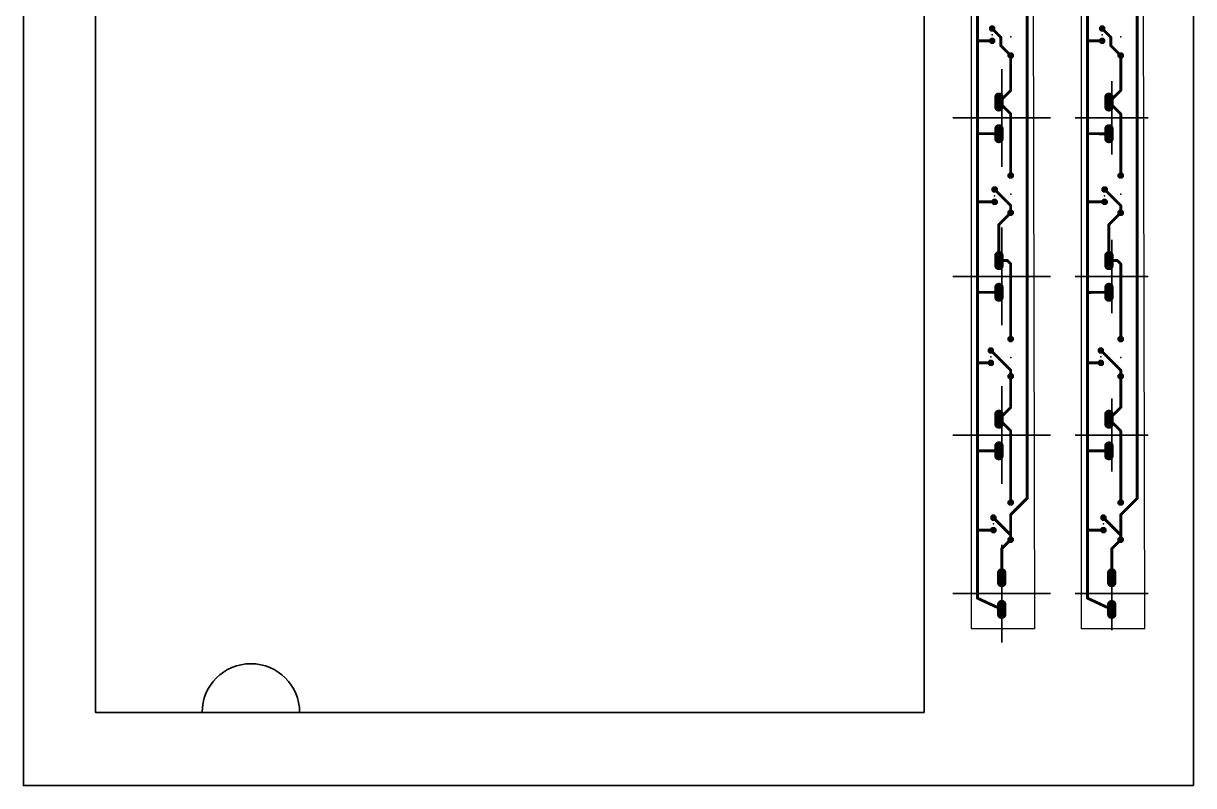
# Model space of a CAD drawing. Header units: millimetres. Extents: x -1276 to 1832, y -1676 to -667.
# Drawn here: x -914 to -674, y -985.7 to -829.4 of the extents above; entities that cross this region are included whole.
import ezdxf

# ---------------------------------------------------------------- set-up
doc = ezdxf.new("R2010")
doc.units = ezdxf.units.MM
doc.header["$MEASUREMENT"] = 0
for name, color, linetype in [('16', 132, 'Continuous'), ('17', 110, 'Continuous'), ('20', 31, 'Continuous'), ('23', 53, 'Continuous'), ('box', 6, 'Continuous'), ('Layer 1', 7, 'Continuous')]:
    doc.layers.add(name, color=color, linetype=linetype)

# ---------------------------------------------------------------- blocks, each defined once
blk = doc.blocks.new('block 26')
at = {"layer": 'Layer 1', "color": 250, "lineweight": 35, "true_color": 0x231f20}
for points in [[(-1003.36, -826.28), (-1003.36, -806.24)], [(-1013.38, -816.26), (-993.35, -816.26)]]:
    blk.add_lwpolyline(points, dxfattribs=at)
blk = doc.blocks.new('block 27')
at = {"layer": 'Layer 1', "color": 250, "lineweight": 35, "true_color": 0x231f20}
for points in [[(-1003.36, -858.8), (-1003.36, -838.77)], [(-1013.38, -848.78), (-993.35, -848.78)]]:
    blk.add_lwpolyline(points, dxfattribs=at)
blk = doc.blocks.new('block 28')
at = {"layer": 'Layer 1', "color": 250, "lineweight": 35, "true_color": 0x231f20}
for points in [[(-1003.36, -793.76), (-1003.36, -773.72)], [(-1013.38, -783.74), (-993.35, -783.74)]]:
    blk.add_lwpolyline(points, dxfattribs=at)
blk = doc.blocks.new('block 29')
at = {"layer": 'Layer 1', "color": 250, "lineweight": 35, "true_color": 0x231f20}
for points in [[(-1003.36, -891.32), (-1003.36, -871.29)], [(-1013.38, -881.31), (-993.35, -881.31)]]:
    blk.add_lwpolyline(points, dxfattribs=at)
blk = doc.blocks.new('block 30')
at = {"layer": 'Layer 1', "color": 250, "lineweight": 35, "true_color": 0x231f20}
for points in [[(-1003.36, -923.85), (-1003.36, -903.81)], [(-1013.38, -913.83), (-993.35, -913.83)]]:
    blk.add_lwpolyline(points, dxfattribs=at)
blk = doc.blocks.new('block 31')
at = {"layer": 'Layer 1', "color": 250, "lineweight": 35, "true_color": 0x231f20}
for points in [[(-1003.36, -956.37), (-1003.36, -936.33)], [(-1013.38, -946.35), (-993.35, -946.35)]]:
    blk.add_lwpolyline(points, dxfattribs=at)
blk = doc.blocks.new('block 25')
at = {"layer": 'Layer 1'}
for name in ['block 28', 'block 26', 'block 27', 'block 29', 'block 30', 'block 31']:
    blk.add_blockref(name, (0, 0), dxfattribs=at)
blk = doc.blocks.new('block 33')
at = {"layer": 'Layer 1', "color": 250, "lineweight": 35, "true_color": 0x231f20}
for points in [[(-980.8, -823.76), (-980.8, -808.76)], [(-988.3, -816.26), (-973.3, -816.26)]]:
    blk.add_lwpolyline(points, dxfattribs=at)
blk = doc.blocks.new('block 34')
at = {"layer": 'Layer 1', "color": 250, "lineweight": 35, "true_color": 0x231f20}
for points in [[(-980.8, -856.28), (-980.8, -841.28)], [(-988.3, -848.78), (-973.3, -848.78)]]:
    blk.add_lwpolyline(points, dxfattribs=at)
blk = doc.blocks.new('block 35')
at = {"layer": 'Layer 1', "color": 250, "lineweight": 35, "true_color": 0x231f20}
for points in [[(-980.8, -888.81), (-980.8, -873.81)], [(-988.3, -881.31), (-973.3, -881.31)]]:
    blk.add_lwpolyline(points, dxfattribs=at)
blk = doc.blocks.new('block 36')
at = {"layer": 'Layer 1', "color": 250, "lineweight": 35, "true_color": 0x231f20}
for points in [[(-980.8, -921.33), (-980.8, -906.33)], [(-988.3, -913.83), (-973.3, -913.83)]]:
    blk.add_lwpolyline(points, dxfattribs=at)
blk = doc.blocks.new('block 37')
at = {"layer": 'Layer 1', "color": 250, "lineweight": 35, "true_color": 0x231f20}
for points in [[(-980.8, -953.85), (-980.8, -938.85)], [(-988.3, -946.35), (-973.3, -946.35)]]:
    blk.add_lwpolyline(points, dxfattribs=at)
blk = doc.blocks.new('block 32')
at = {"layer": 'Layer 1'}
for name in ['block 33', 'block 34', 'block 35', 'block 36', 'block 37']:
    blk.add_blockref(name, (0, 0), dxfattribs=at)
blk = doc.blocks.new('OCTAGONP')
at = {"const_width": 0.5}
blk.add_lwpolyline([(-0.25, -0.1036), (-0.25, 0.1036), (-0.1036, 0.25), (0.1036, 0.25), (0.25, 0.1036), (0.25, -0.1036), (0.1036, -0.25), (-0.1036, -0.25), (-0.25, -0.1036), (-0.25, 0.1036)], dxfattribs=at)
blk = doc.blocks.new('LONGP100')
at = {"const_width": 1}
blk.add_lwpolyline([(-0.5, 0), (0.5, 0)], dxfattribs=at)
at = {"const_width": 0.5}
for points in [[(-0.5, 0.25, 1), (-0.5, -0.25)], [(0.5, -0.25, 1), (0.5, 0.25)]]:
    blk.add_lwpolyline(points, format="xyb", dxfattribs=at)

msp = doc.modelspace()

# ---------------------------------------------------------------- linework, layer by layer
at = {"layer": '16', "const_width": 0.6}
for points in [[(-708.0767, -926.77241), (-708.0767, -775.83971)], [(-685.51367, -926.77475), (-685.51367, -775.84205)], [(-718.2791, -832.98961), (-718.2791, -819.49961)], [(-695.71607, -832.99195), (-695.71607, -819.50195)], [(-715.2695, -830.50001), (-715.2695, -830.44961)], [(-713.5091, -832.26041), (-715.2695, -830.50001)], [(-692.70647, -830.50235), (-692.70647, -830.45195)], [(-690.94607, -832.26275), (-692.70647, -830.50235)], [(-718.2791, -852.01961), (-718.2791, -832.98961)], [(-715.2695, -832.98961), (-718.2791, -832.98961)], [(-713.5091, -833.93721), (-713.5091, -832.26041)], [(-695.71607, -852.02195), (-695.71607, -832.99195)], [(-692.70647, -832.99195), (-695.71607, -832.99195)], [(-690.94607, -833.93955), (-690.94607, -832.26275)], [(-711.4671, -835.97921), (-713.5091, -833.93721)], [(-688.90407, -835.98155), (-690.94607, -833.93955)], [(-711.4671, -835.97921), (-711.4671, -843.14961)], [(-688.90407, -835.98155), (-688.90407, -843.15195)], [(-711.4671, -843.14961), (-713.8638, -845.54631)], [(-688.90407, -843.15195), (-691.30077, -845.54865)], [(-713.8638, -845.54631), (-713.8801, -845.53001)], [(-711.4671, -847.94301), (-713.8638, -845.54631)], [(-691.30077, -845.54865), (-691.31707, -845.53235)], [(-688.90407, -847.94535), (-691.30077, -845.54865)], [(-711.4671, -860.61721), (-711.4671, -847.94301)], [(-688.90407, -860.61955), (-688.90407, -847.94535)], [(-718.2791, -866.00961), (-718.2791, -852.01961)], [(-713.8801, -852.03001), (-718.2791, -852.01961)], [(-695.71607, -866.01195), (-695.71607, -852.02195)], [(-691.31707, -852.03235), (-695.71607, -852.02195)], [(-714.7615, -863.46961), (-711.4671, -866.76401)], [(-692.19847, -863.47195), (-688.90407, -866.76635)], [(-718.2791, -884.56961), (-718.2791, -866.00961)], [(-714.7615, -866.00961), (-718.2791, -866.00961)], [(-695.71607, -884.57195), (-695.71607, -866.01195)], [(-692.19847, -866.01195), (-695.71607, -866.01195)], [(-713.8801, -870.65021), (-711.4671, -868.23721)], [(-711.4671, -866.76401), (-711.4671, -868.23721)], [(-691.31707, -870.65255), (-688.90407, -868.23955)], [(-688.90407, -866.76635), (-688.90407, -868.23955)], [(-713.8801, -878.05321), (-713.8801, -870.65021)], [(-691.31707, -878.05555), (-691.31707, -870.65255)], [(-712.1235, -878.05321), (-713.8801, -878.05321)], [(-711.4671, -878.70961), (-712.1235, -878.05321)], [(-689.56047, -878.05555), (-691.31707, -878.05555)], [(-688.90407, -878.71195), (-689.56047, -878.05555)], [(-711.4671, -894.14521), (-711.4671, -878.70961)], [(-688.90407, -894.14755), (-688.90407, -878.71195)], [(-713.8801, -884.55321), (-718.2791, -884.56961)], [(-718.2791, -884.56961), (-718.2791, -899.02961)], [(-691.31707, -884.55555), (-695.71607, -884.57195)], [(-695.71607, -884.57195), (-695.71607, -899.03195)], [(-711.4671, -900.54601), (-715.5235, -896.48961)], [(-688.90407, -900.54835), (-692.96047, -896.49195)], [(-718.2791, -899.02961), (-718.2791, -917.04961)], [(-715.5235, -899.02961), (-718.2791, -899.02961)], [(-695.71607, -899.03195), (-695.71607, -917.05195)], [(-692.96047, -899.03195), (-695.71607, -899.03195)], [(-711.4671, -901.76521), (-711.4671, -900.54601)], [(-711.4671, -908.16341), (-711.4671, -901.76521)], [(-688.90407, -901.76755), (-688.90407, -900.54835)], [(-688.90407, -908.16575), (-688.90407, -901.76755)], [(-713.8801, -910.57641), (-711.4671, -908.16341)], [(-691.31707, -910.57875), (-688.90407, -908.16575)], [(-711.4671, -912.98941), (-713.8801, -910.57641)], [(-688.90407, -912.99175), (-691.31707, -910.57875)], [(-711.4671, -927.67321), (-711.4671, -912.98941)], [(-688.90407, -927.67555), (-688.90407, -912.99175)], [(-718.2791, -917.04961), (-718.2791, -933.31961)], [(-713.8801, -917.07641), (-718.2791, -917.04961)], [(-695.71607, -917.05195), (-695.71607, -933.32195)], [(-691.31707, -917.07875), (-695.71607, -917.05195)], [(-711.4671, -930.16281), (-708.0767, -926.77241)], [(-688.90407, -930.16515), (-685.51367, -926.77475)], [(-715.0155, -930.77961), (-711.4671, -934.32801)], [(-711.4671, -935.29321), (-711.4671, -930.16281)], [(-692.45247, -930.78195), (-688.90407, -934.33035)], [(-688.90407, -935.29555), (-688.90407, -930.16515)], [(-718.2791, -933.31961), (-718.2791, -947.28961)], [(-715.0155, -933.31961), (-718.2791, -933.31961)], [(-695.71607, -933.32195), (-695.71607, -947.29195)], [(-692.45247, -933.32195), (-695.71607, -933.32195)], [(-713.3071, -937.13321), (-711.4671, -935.29321)], [(-711.4671, -934.32801), (-711.4671, -935.29321)], [(-690.74407, -937.13555), (-688.90407, -935.29555)], [(-688.90407, -934.33035), (-688.90407, -935.29555)], [(-713.3071, -943.09961), (-713.3071, -937.13321)], [(-690.74407, -943.10195), (-690.74407, -937.13555)], [(-718.2791, -947.28961), (-713.3071, -949.59961)], [(-695.71607, -947.29195), (-690.74407, -949.60195)]]:
    msp.add_lwpolyline(points, dxfattribs=at)
at = {"layer": '16', "const_width": 0.3}
for points in [[(-715.1634, -830.39391, 1), (-715.3756, -830.60611)], [(-715.1195, -830.44961, 1), (-715.4195, -830.44961)], [(-715.4195, -830.50001, 1), (-715.1195, -830.50001)], [(-692.60037, -830.39625, 1), (-692.81257, -830.60845)], [(-692.55647, -830.45195, 1), (-692.85647, -830.45195)], [(-692.85647, -830.50235, 1), (-692.55647, -830.50235)], [(-718.1291, -832.98961, 1), (-718.4291, -832.98961)], [(-718.2791, -832.83961, 1), (-718.2791, -833.13961)], [(-715.2695, -833.13961, 1), (-715.2695, -832.83961)], [(-713.3591, -832.26041, 1), (-713.6591, -832.26041)], [(-713.6152, -832.36651, 1), (-713.403, -832.15431)], [(-695.56607, -832.99195, 1), (-695.86607, -832.99195)], [(-695.71607, -832.84195, 1), (-695.71607, -833.14195)], [(-692.70647, -833.14195, 1), (-692.70647, -832.84195)], [(-690.79607, -832.26275, 1), (-691.09607, -832.26275)], [(-691.05217, -832.36885, 1), (-690.83997, -832.15665)], [(-718.4291, -832.98961, 1), (-718.1291, -832.98961)], [(-713.403, -833.83111, 1), (-713.6152, -834.04331)], [(-713.6591, -833.93721, 1), (-713.3591, -833.93721)], [(-695.86607, -832.99195, 1), (-695.56607, -832.99195)], [(-690.83997, -833.83345, 1), (-691.05217, -834.04565)], [(-691.09607, -833.93955, 1), (-690.79607, -833.93955)], [(-711.3171, -835.97921, 1), (-711.6171, -835.97921)], [(-711.5732, -836.08531, 1), (-711.361, -835.87311)], [(-688.75407, -835.98155, 1), (-689.05407, -835.98155)], [(-689.01017, -836.08765, 1), (-688.79797, -835.87545)], [(-711.6171, -843.14961, 1), (-711.3171, -843.14961)], [(-711.361, -843.25571, 1), (-711.5732, -843.04351)], [(-689.05407, -843.15195, 1), (-688.75407, -843.15195)], [(-688.79797, -843.25805, 1), (-689.01017, -843.04585)], [(-713.774, -845.42391, 1), (-713.9862, -845.63611)], [(-713.7577, -845.44021, 1), (-713.9699, -845.65241)], [(-713.9699, -845.44021, 1), (-713.7577, -845.65241)], [(-713.9699, -845.65241, 1), (-713.7577, -845.44021)], [(-691.21097, -845.42625, 1), (-691.42317, -845.63845)], [(-691.19467, -845.44255, 1), (-691.40687, -845.65475)], [(-691.40687, -845.44255, 1), (-691.19467, -845.65475)], [(-691.40687, -845.65475, 1), (-691.19467, -845.44255)], [(-711.3171, -847.94301, 1), (-711.6171, -847.94301)], [(-711.5732, -848.04911, 1), (-711.361, -847.83691)], [(-688.75407, -847.94535, 1), (-689.05407, -847.94535)], [(-689.01017, -848.05145, 1), (-688.79797, -847.83925)], [(-718.1291, -852.01961, 1), (-718.4291, -852.01961)], [(-718.2787, -851.86961, 1), (-718.2795, -852.16961)], [(-718.4291, -852.01961, 1), (-718.1291, -852.01961)], [(-713.8805, -852.18001, 1), (-713.8797, -851.88001)], [(-695.56607, -852.02195, 1), (-695.86607, -852.02195)], [(-695.71567, -851.87195, 1), (-695.71647, -852.17195)], [(-695.86607, -852.02195, 1), (-695.56607, -852.02195)], [(-691.31747, -852.18235, 1), (-691.31667, -851.88235)], [(-711.6171, -860.61721, 1), (-711.3171, -860.61721)], [(-689.05407, -860.61955, 1), (-688.75407, -860.61955)], [(-714.6554, -863.36351, 1), (-714.8676, -863.57571)], [(-692.09237, -863.36585, 1), (-692.30457, -863.57805)], [(-718.1291, -866.00961, 1), (-718.4291, -866.00961)], [(-718.2791, -865.85961, 1), (-718.2791, -866.15961)], [(-718.4291, -866.00961, 1), (-718.1291, -866.00961)], [(-714.7615, -866.15961, 1), (-714.7615, -865.85961)], [(-695.56607, -866.01195, 1), (-695.86607, -866.01195)], [(-695.71607, -865.86195, 1), (-695.71607, -866.16195)], [(-695.86607, -866.01195, 1), (-695.56607, -866.01195)], [(-692.19847, -866.16195, 1), (-692.19847, -865.86195)], [(-711.3171, -866.76401, 1), (-711.6171, -866.76401)], [(-711.6171, -868.23721, 1), (-711.3171, -868.23721)], [(-711.5732, -866.87011, 1), (-711.361, -866.65791)], [(-711.361, -868.34331, 1), (-711.5732, -868.13111)], [(-688.75407, -866.76635, 1), (-689.05407, -866.76635)], [(-689.05407, -868.23955, 1), (-688.75407, -868.23955)], [(-689.01017, -866.87245, 1), (-688.79797, -866.66025)], [(-688.79797, -868.34565, 1), (-689.01017, -868.13345)], [(-713.9862, -870.54411, 1), (-713.774, -870.75631)], [(-713.7301, -870.65021, 1), (-714.0301, -870.65021)], [(-691.42317, -870.54645, 1), (-691.21097, -870.75865)], [(-691.16707, -870.65255, 1), (-691.46707, -870.65255)], [(-713.8801, -877.90321, 1), (-713.8801, -878.20321)], [(-714.0301, -878.05321, 1), (-713.7301, -878.05321)], [(-712.0174, -877.94711, 1), (-712.2296, -878.15931)], [(-712.1235, -878.20321, 1), (-712.1235, -877.90321)], [(-691.31707, -877.90555, 1), (-691.31707, -878.20555)], [(-691.46707, -878.05555, 1), (-691.16707, -878.05555)], [(-689.45437, -877.94945, 1), (-689.66657, -878.16165)], [(-689.56047, -878.20555, 1), (-689.56047, -877.90555)], [(-711.3171, -878.70961, 1), (-711.6171, -878.70961)], [(-711.5732, -878.81571, 1), (-711.361, -878.60351)], [(-688.75407, -878.71195, 1), (-689.05407, -878.71195)], [(-689.01017, -878.81805, 1), (-688.79797, -878.60585)], [(-718.2797, -884.41961, 1), (-718.2785, -884.71961)], [(-718.1291, -884.56961, 1), (-718.4291, -884.56961)], [(-718.4291, -884.56961, 1), (-718.1291, -884.56961)], [(-713.8795, -884.70321, 1), (-713.8807, -884.40321)], [(-695.71667, -884.42195, 1), (-695.71547, -884.72195)], [(-695.56607, -884.57195, 1), (-695.86607, -884.57195)], [(-695.86607, -884.57195, 1), (-695.56607, -884.57195)], [(-691.31647, -884.70555, 1), (-691.31767, -884.40555)], [(-711.6171, -894.14521, 1), (-711.3171, -894.14521)], [(-689.05407, -894.14755, 1), (-688.75407, -894.14755)], [(-715.4174, -896.38351, 1), (-715.6296, -896.59571)], [(-692.85437, -896.38585, 1), (-693.06657, -896.59805)], [(-718.1291, -899.02961, 1), (-718.4291, -899.02961)], [(-718.2791, -898.87961, 1), (-718.2791, -899.17961)], [(-718.4291, -899.02961, 1), (-718.1291, -899.02961)], [(-715.5235, -899.17961, 1), (-715.5235, -898.87961)], [(-695.56607, -899.03195, 1), (-695.86607, -899.03195)], [(-695.71607, -898.88195, 1), (-695.71607, -899.18195)], [(-695.86607, -899.03195, 1), (-695.56607, -899.03195)], [(-692.96047, -899.18195, 1), (-692.96047, -898.88195)], [(-711.3171, -900.54601, 1), (-711.6171, -900.54601)], [(-711.3171, -901.76521, 1), (-711.6171, -901.76521)], [(-711.6171, -901.76521, 1), (-711.3171, -901.76521)], [(-711.5732, -900.65211, 1), (-711.361, -900.43991)], [(-688.75407, -900.54835, 1), (-689.05407, -900.54835)], [(-688.75407, -901.76755, 1), (-689.05407, -901.76755)], [(-689.05407, -901.76755, 1), (-688.75407, -901.76755)], [(-689.01017, -900.65445, 1), (-688.79797, -900.44225)], [(-711.6171, -908.16341, 1), (-711.3171, -908.16341)], [(-711.361, -908.26951, 1), (-711.5732, -908.05731)], [(-689.05407, -908.16575, 1), (-688.75407, -908.16575)], [(-688.79797, -908.27185, 1), (-689.01017, -908.05965)], [(-713.774, -910.47031, 1), (-713.9862, -910.68251)], [(-713.9862, -910.47031, 1), (-713.774, -910.68251)], [(-691.21097, -910.47265, 1), (-691.42317, -910.68485)], [(-691.42317, -910.47265, 1), (-691.21097, -910.68485)], [(-711.3171, -912.98941, 1), (-711.6171, -912.98941)], [(-711.5732, -913.09551, 1), (-711.361, -912.88331)], [(-688.75407, -912.99175, 1), (-689.05407, -912.99175)], [(-689.01017, -913.09785, 1), (-688.79797, -912.88565)], [(-718.2782, -916.89961, 1), (-718.28, -917.19961)], [(-718.1291, -917.04961, 1), (-718.4291, -917.04961)], [(-713.881, -917.22641, 1), (-713.8792, -916.92641)], [(-695.71517, -916.90195, 1), (-695.71697, -917.20195)], [(-695.56607, -917.05195, 1), (-695.86607, -917.05195)], [(-691.31797, -917.22875, 1), (-691.31617, -916.92875)], [(-718.4291, -917.04961, 1), (-718.1291, -917.04961)], [(-695.86607, -917.05195, 1), (-695.56607, -917.05195)], [(-711.6171, -927.67321, 1), (-711.3171, -927.67321)], [(-708.2267, -926.77241, 1), (-707.9267, -926.77241)], [(-707.9706, -926.87851, 1), (-708.1828, -926.66631)], [(-689.05407, -927.67555, 1), (-688.75407, -927.67555)], [(-685.66367, -926.77475, 1), (-685.36367, -926.77475)], [(-685.40757, -926.88085, 1), (-685.61977, -926.66865)], [(-714.9094, -930.67351, 1), (-715.1216, -930.88571)], [(-711.5732, -930.05671, 1), (-711.361, -930.26891)], [(-711.3171, -930.16281, 1), (-711.6171, -930.16281)], [(-692.34637, -930.67585, 1), (-692.55857, -930.88805)], [(-689.01017, -930.05905, 1), (-688.79797, -930.27125)], [(-688.75407, -930.16515, 1), (-689.05407, -930.16515)], [(-718.1291, -933.31961, 1), (-718.4291, -933.31961)], [(-718.2791, -933.16961, 1), (-718.2791, -933.46961)], [(-718.4291, -933.31961, 1), (-718.1291, -933.31961)], [(-715.0155, -933.46961, 1), (-715.0155, -933.16961)], [(-695.56607, -933.32195, 1), (-695.86607, -933.32195)], [(-695.71607, -933.17195, 1), (-695.71607, -933.47195)], [(-695.86607, -933.32195, 1), (-695.56607, -933.32195)], [(-692.45247, -933.47195, 1), (-692.45247, -933.17195)], [(-711.3171, -934.32801, 1), (-711.6171, -934.32801)], [(-711.6171, -935.29321, 1), (-711.3171, -935.29321)], [(-711.6171, -935.29321, 1), (-711.3171, -935.29321)], [(-711.5732, -934.43411, 1), (-711.361, -934.22191)], [(-711.361, -935.39931, 1), (-711.5732, -935.18711)], [(-688.75407, -934.33035, 1), (-689.05407, -934.33035)], [(-689.05407, -935.29555, 1), (-688.75407, -935.29555)], [(-689.05407, -935.29555, 1), (-688.75407, -935.29555)], [(-689.01017, -934.43645, 1), (-688.79797, -934.22425)], [(-688.79797, -935.40165, 1), (-689.01017, -935.18945)], [(-713.4132, -937.02711, 1), (-713.201, -937.23931)], [(-713.1571, -937.13321, 1), (-713.4571, -937.13321)], [(-690.85017, -937.02945, 1), (-690.63797, -937.24165)], [(-690.59407, -937.13555, 1), (-690.89407, -937.13555)], [(-713.4571, -943.09961, 1), (-713.1571, -943.09961)], [(-690.89407, -943.10195, 1), (-690.59407, -943.10195)], [(-718.4291, -947.28961, 1), (-718.1291, -947.28961)], [(-718.2159, -947.15361, 1), (-718.3423, -947.42561)], [(-695.86607, -947.29195, 1), (-695.56607, -947.29195)], [(-695.65287, -947.15595, 1), (-695.77927, -947.42795)], [(-713.3703, -949.73561, 1), (-713.2439, -949.46361)], [(-690.80727, -949.73795, 1), (-690.68087, -949.46595)]]:
    msp.add_lwpolyline(points, format="xyb", dxfattribs=at)
at = {"layer": '20'}
for p, q in [((-719.5951, -772.35961), (-719.5951, -953.51261)), ((-706.5341, -953.51261), (-706.9151, -772.35961)), ((-697.03207, -772.36195), (-697.03207, -953.51495)), ((-683.97107, -953.51495), (-684.35207, -772.36195)), ((-719.5951, -953.51261), (-706.5341, -953.51261)), ((-697.03207, -953.51495), (-683.97107, -953.51495))]:
    msp.add_line(p, q, dxfattribs=at)
at = {"layer": '23'}
for p in [(-715.2695, -831.71961), (-711.4671, -832.16921), (-692.70647, -831.72195), (-688.90407, -832.17155), (-713.8801, -848.78001), (-691.31707, -848.78235), (-714.7615, -864.73961), (-711.4671, -864.42721), (-692.19847, -864.74195), (-688.90407, -864.42955), (-713.8801, -881.30321), (-691.31707, -881.30555), (-715.5235, -897.75961), (-711.4671, -897.95521), (-692.96047, -897.76195), (-688.90407, -897.95755), (-713.8801, -913.82641), (-691.31707, -913.82875), (-715.0155, -932.04961), (-711.4671, -931.48321), (-692.45247, -932.05195), (-688.90407, -931.48555), (-713.3071, -946.34961), (-690.74407, -946.35195)]:
    msp.add_point(p, dxfattribs=at)
at = {"layer": 'box', "lineweight": 35}
for points in [[(-673.95675, -985.7269), (-913.95675, -985.7269), (-913.95675, -695.7269), (-673.95675, -695.7269), (-673.95675, -985.7269)], [(-729.18722, -970.7269), (-899.18722, -970.7269), (-899.18722, -752.35114), (-729.18722, -752.35114), (-729.18722, -970.7269)]]:
    msp.add_lwpolyline(points, dxfattribs=at)
msp.add_open_spline([(-877.30884, -970.7269), (-877.30884, -965.20405), (-872.83169, -960.7269), (-867.30884, -960.7269), (-861.786, -960.7269), (-857.30884, -965.20405), (-857.30884, -970.7269)], degree=3, knots=[0, 0, 0, 0, 1, 1, 1, 2, 2, 2, 2], dxfattribs=at)

# ---------------------------------------------------------------- block references
at = {"layer": '17'}
for name, p, xscale, yscale, rotation in [('OCTAGONP', (-715.2695, -830.44961), 1.3208, 1.3208, 270), ('OCTAGONP', (-692.70647, -830.45195), 1.3208, 1.3208, 270), ('OCTAGONP', (-715.2695, -832.98961), 1.3208, 1.3208, 270), ('OCTAGONP', (-692.70647, -832.99195), 1.3208, 1.3208, 270), ('OCTAGONP', (-711.4671, -835.97921), 1.3208, 1.3208, 90), ('OCTAGONP', (-688.90407, -835.98155), 1.3208, 1.3208, 90), ('LONGP100', (-713.8801, -845.53001), 1.95, 1.95, 90), ('LONGP100', (-691.31707, -845.53235), 1.95, 1.95, 90), ('LONGP100', (-713.8801, -852.03001), 1.95, 1.95, 90), ('LONGP100', (-691.31707, -852.03235), 1.95, 1.95, 90), ('OCTAGONP', (-711.4671, -860.61721), 1.3208, 1.3208, 90), ('OCTAGONP', (-688.90407, -860.61955), 1.3208, 1.3208, 90), ('OCTAGONP', (-714.7615, -863.46961), 1.3208, 1.3208, 270), ('OCTAGONP', (-692.19847, -863.47195), 1.3208, 1.3208, 270), ('OCTAGONP', (-714.7615, -866.00961), 1.3208, 1.3208, 270), ('OCTAGONP', (-692.19847, -866.01195), 1.3208, 1.3208, 270), ('OCTAGONP', (-711.4671, -868.23721), 1.3208, 1.3208, 90), ('OCTAGONP', (-688.90407, -868.23955), 1.3208, 1.3208, 90), ('LONGP100', (-713.8801, -878.05321), 1.95, 1.95, 90), ('LONGP100', (-691.31707, -878.05555), 1.95, 1.95, 90), ('LONGP100', (-713.8801, -884.55321), 1.95, 1.95, 90), ('LONGP100', (-691.31707, -884.55555), 1.95, 1.95, 90), ('OCTAGONP', (-711.4671, -894.14521), 1.3208, 1.3208, 90), ('OCTAGONP', (-688.90407, -894.14755), 1.3208, 1.3208, 90), ('OCTAGONP', (-715.5235, -896.48961), 1.3208, 1.3208, 270), ('OCTAGONP', (-692.96047, -896.49195), 1.3208, 1.3208, 270), ('OCTAGONP', (-715.5235, -899.02961), 1.3208, 1.3208, 270), ('OCTAGONP', (-692.96047, -899.03195), 1.3208, 1.3208, 270), ('OCTAGONP', (-711.4671, -901.76521), 1.3208, 1.3208, 90), ('OCTAGONP', (-688.90407, -901.76755), 1.3208, 1.3208, 90), ('LONGP100', (-713.8801, -910.57641), 1.95, 1.95, 90), ('LONGP100', (-691.31707, -910.57875), 1.95, 1.95, 90), ('LONGP100', (-713.8801, -917.07641), 1.95, 1.95, 90), ('LONGP100', (-691.31707, -917.07875), 1.95, 1.95, 90), ('OCTAGONP', (-711.4671, -927.67321), 1.3208, 1.3208, 90), ('OCTAGONP', (-688.90407, -927.67555), 1.3208, 1.3208, 90), ('OCTAGONP', (-715.0155, -930.77961), 1.3208, 1.3208, 270), ('OCTAGONP', (-692.45247, -930.78195), 1.3208, 1.3208, 270), ('OCTAGONP', (-715.0155, -933.31961), 1.3208, 1.3208, 270), ('OCTAGONP', (-692.45247, -933.32195), 1.3208, 1.3208, 270), ('OCTAGONP', (-711.4671, -935.29321), 1.3208, 1.3208, 90), ('OCTAGONP', (-688.90407, -935.29555), 1.3208, 1.3208, 90), ('LONGP100', (-713.3071, -943.09961), 1.95, 1.95, 90), ('LONGP100', (-690.74407, -943.10195), 1.95, 1.95, 90), ('LONGP100', (-713.3071, -949.59961), 1.95, 1.95, 90), ('LONGP100', (-690.74407, -949.60195), 1.95, 1.95, 90)]:
    msp.add_blockref(name, p, dxfattribs=dict(at, xscale=xscale, yscale=yscale, rotation=rotation))
at = {"layer": 'box'}
for name in ['block 25', 'block 32']:
    msp.add_blockref(name, (290.05586, 0), dxfattribs=at)

doc.saveas('drawing.dxf')
